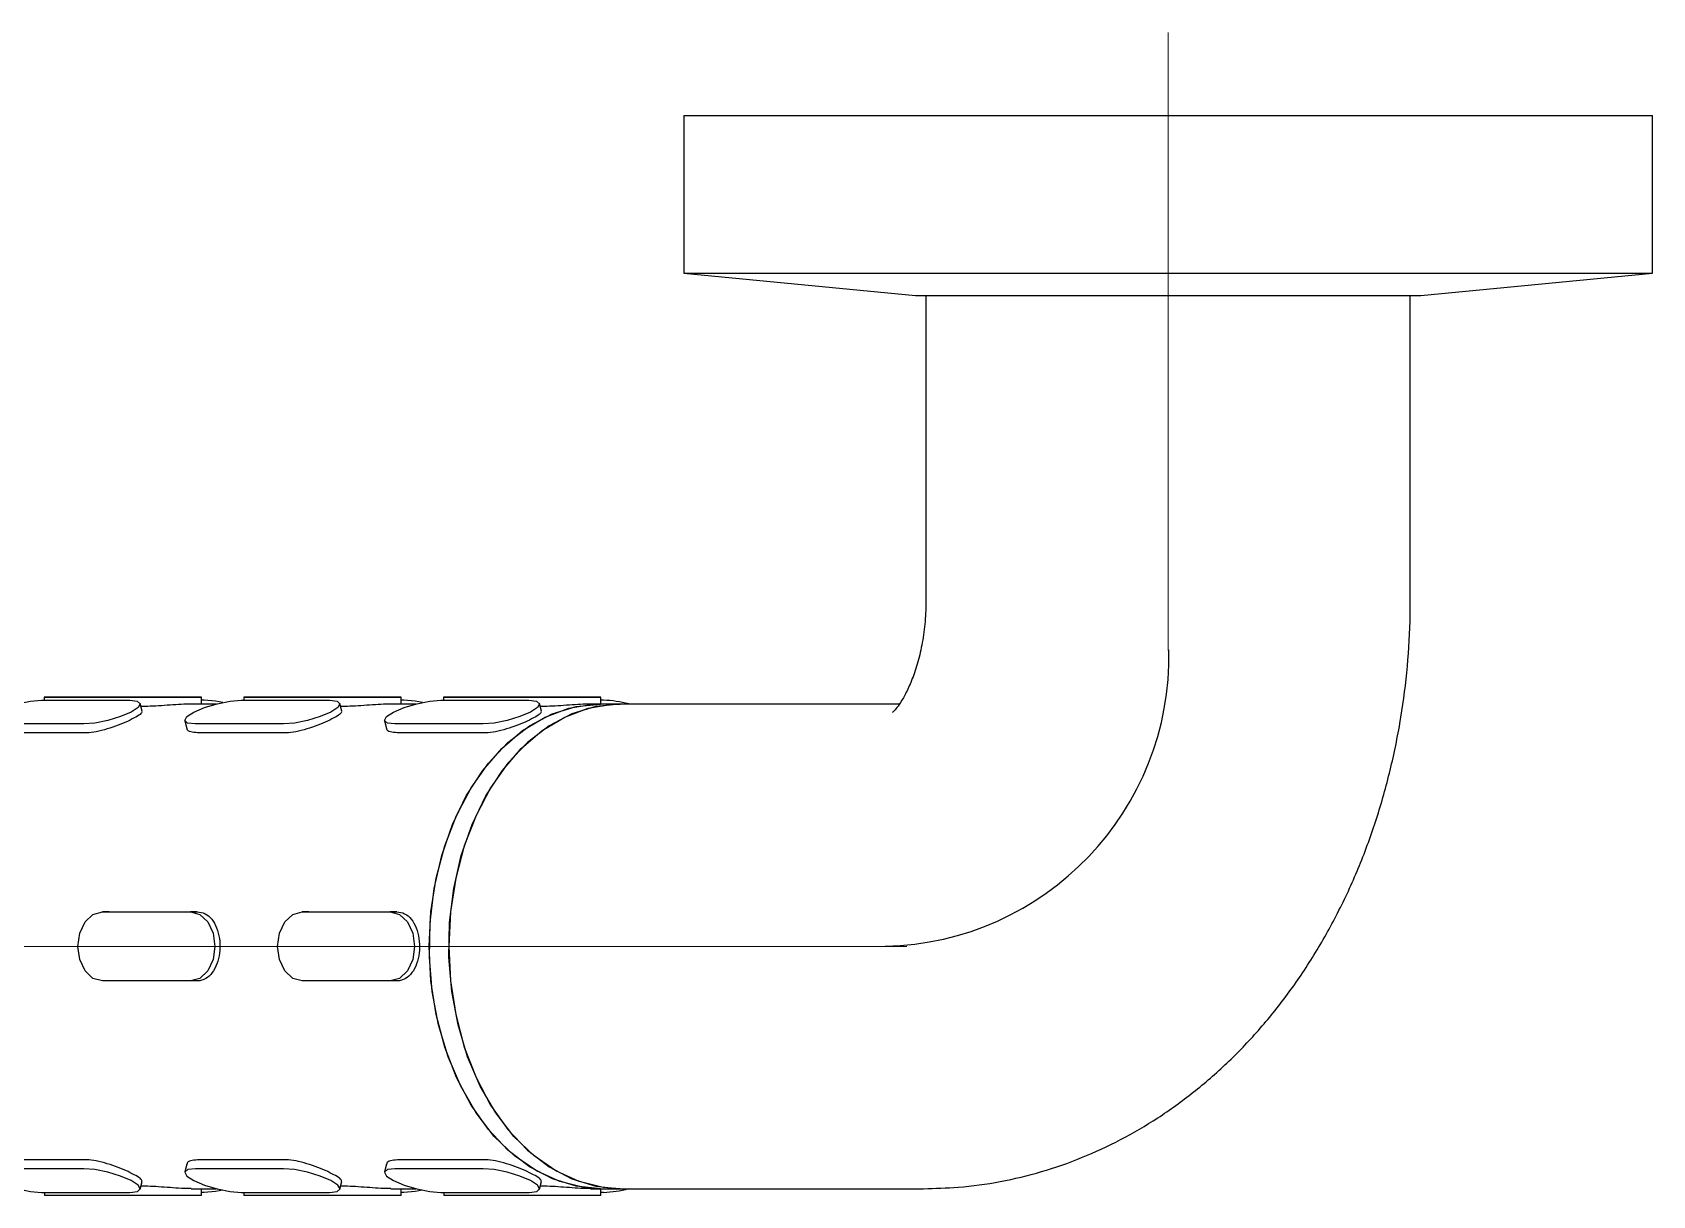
# Model space of a CAD drawing. Extents: x 0 to 2170, y 0 to 1590.
# Drawn here: x 1015.4 to 1132.5, y 1186.9 to 1270.9 of the extents above; entities that cross this region are included whole.
import ezdxf

# ---------------------------------------------------------------- set-up
doc = ezdxf.new("R2010")
doc.units = 0
doc.header["$LTSCALE"] = 10
doc.header["$MEASUREMENT"] = 0
doc.linetypes.add('CENTERX2', pattern=[20.32, 12.7, -2.54, 2.54, -2.54])
doc.layers.get('0').update_dxf_attribs({"linetype": 'CONTINUOUS'})
doc.layers.add('中心线层', color=1, linetype='CENTERX2', lineweight=25)

msp = doc.modelspace()

# ---------------------------------------------------------------- linework, layer by layer
at = {"color": 7, "linetype": 'Continuous', "lineweight": 25}
for p, q in [((1062.45, 1264.93), (1062.45, 1253.55)), ((1062.45, 1264.93), (1132.45, 1264.93)), ((1132.45, 1253.55), (1132.45, 1264.93)), ((1062.45, 1253.55), (1079.2, 1251.93)), ((1062.45, 1253.55), (1132.45, 1253.55)), ((1115.7, 1251.93), (1132.45, 1253.55)), ((1079.2, 1251.93), (1081.38, 1251.93)), ((1079.95, 1251.93), (1079.95, 1229.93)), ((1081.38, 1251.93), (1115.7, 1251.93)), ((1114.95, 1229.93), (1114.95, 1251.93)), ((1016.06, 1222.7), (1022.42, 1222.7)), ((1016.25, 1222.93), (1016.25, 1222.7)), ((1023.35, 1222.93), (1016.98, 1222.93)), ((1020.52, 1222.93), (1026.88, 1222.93)), ((1023.33, 1221.91), (1023.18, 1222.47)), ((1023.35, 1222.25), (1023.24, 1222.25)), ((1028.68, 1222.43), (1026.86, 1222.43)), ((1027.62, 1222.43), (1027.62, 1222.93)), ((1027.81, 1222.7), (1027.62, 1222.7)), ((1030.48, 1222.7), (1036.85, 1222.7)), ((1030.68, 1222.93), (1030.68, 1222.7)), ((1037.77, 1222.93), (1031.41, 1222.93)), ((1034.94, 1222.93), (1041.31, 1222.93)), ((1037.75, 1221.91), (1037.61, 1222.47)), ((1037.77, 1222.25), (1037.66, 1222.25)), ((1043.1, 1222.43), (1041.29, 1222.43)), ((1042.04, 1222.43), (1042.04, 1222.93)), ((1042.23, 1222.7), (1042.04, 1222.7)), ((1044.91, 1222.7), (1051.27, 1222.7)), ((1045.1, 1222.93), (1045.1, 1222.7)), ((1052.2, 1222.93), (1045.83, 1222.93)), ((1049.37, 1222.93), (1055.73, 1222.93)), ((1052.18, 1221.91), (1052.03, 1222.47)), ((1052.2, 1222.25), (1052.09, 1222.25)), ((1056.44, 1222.43), (1055.71, 1222.43)), ((1057.86, 1222.43), (1056.44, 1222.43)), ((1056.47, 1222.43), (1056.47, 1222.93)), ((1056.66, 1222.7), (1056.47, 1222.7)), ((1078.03, 1222.43), (1057.86, 1222.43)), ((1019.1, 1220.99), (1012.74, 1220.99)), ((1026.4, 1221.22), (1026.55, 1220.66)), ((1033.53, 1220.99), (1027.16, 1220.99)), ((1040.83, 1221.22), (1040.97, 1220.66)), ((1047.95, 1220.99), (1041.59, 1220.99)), ((1019.27, 1220.35), (1012.9, 1220.35)), ((1033.69, 1220.35), (1027.33, 1220.35)), ((1048.12, 1220.35), (1041.75, 1220.35)), ((1020.45, 1207.43), (1026.81, 1207.43)), ((1020.93, 1207.43), (1020.45, 1207.43)), ((1020.93, 1207.43), (1027.3, 1207.43)), ((1027.3, 1207.43), (1026.81, 1207.43)), ((1034.88, 1207.43), (1041.24, 1207.43)), ((1035.36, 1207.43), (1034.88, 1207.43)), ((1035.36, 1207.43), (1041.72, 1207.43)), ((1041.72, 1207.43), (1041.24, 1207.43)), ((1026.82, 1202.43), (1020.45, 1202.43)), ((1027.3, 1202.43), (1026.82, 1202.43)), ((1041.24, 1202.43), (1034.88, 1202.43)), ((1041.72, 1202.43), (1041.24, 1202.43)), ((1019.27, 1189.51), (1012.91, 1189.51)), ((1033.69, 1189.51), (1027.33, 1189.51)), ((1048.12, 1189.51), (1041.76, 1189.51)), ((1019.11, 1188.87), (1012.74, 1188.87)), ((1026.55, 1189.2), (1026.41, 1188.64)), ((1033.53, 1188.87), (1027.17, 1188.87)), ((1040.98, 1189.2), (1040.83, 1188.64)), ((1047.96, 1188.87), (1041.59, 1188.87)), ((1016.06, 1187.16), (1022.43, 1187.16)), ((1016.26, 1187.16), (1016.26, 1186.93)), ((1023.19, 1187.39), (1023.33, 1187.95)), ((1023.35, 1187.61), (1023.24, 1187.61)), ((1026.86, 1187.43), (1028.67, 1187.43)), ((1027.62, 1186.93), (1027.62, 1187.43)), ((1027.81, 1187.16), (1027.62, 1187.16)), ((1030.49, 1187.16), (1036.85, 1187.16)), ((1030.68, 1187.16), (1030.68, 1186.93)), ((1037.61, 1187.39), (1037.76, 1187.95)), ((1037.78, 1187.61), (1037.67, 1187.61)), ((1041.29, 1187.43), (1043.1, 1187.43)), ((1042.04, 1186.93), (1042.04, 1187.43)), ((1042.24, 1187.16), (1042.04, 1187.16)), ((1044.91, 1187.16), (1051.28, 1187.16)), ((1045.11, 1187.16), (1045.11, 1186.93)), ((1052.04, 1187.39), (1052.18, 1187.95)), ((1052.2, 1187.61), (1052.09, 1187.61)), ((1055.71, 1187.43), (1056.44, 1187.43)), ((1056.44, 1187.43), (1057.86, 1187.43)), ((1056.47, 1186.93), (1056.47, 1187.43)), ((1056.66, 1187.16), (1056.47, 1187.16)), ((1057.86, 1187.43), (1079.78, 1187.43)), ((1023.35, 1186.93), (1016.99, 1186.93)), ((1037.78, 1186.93), (1031.41, 1186.93)), ((1052.2, 1186.93), (1045.84, 1186.93))]:
    msp.add_line(p, q, dxfattribs=at)
at = {"color": 7, "linetype": 'Continuous', "lineweight": 25, "flags": 128}
for points in [[(1012.74, 1220.99), (1012.19, 1221.06), (1011.97, 1221.24), (1012.13, 1221.52), (1012.63, 1221.85), (1013.4, 1222.17), (1014.32, 1222.45), (1015.26, 1222.64), (1016.06, 1222.7)], [(1016.98, 1222.93), (1016.44, 1222.93), (1016.25, 1222.93), (1016.44, 1222.93), (1016.98, 1222.93), (1017.79, 1222.93), (1018.75, 1222.93), (1019.71, 1222.93), (1020.52, 1222.93)], [(1022.42, 1222.7), (1022.97, 1222.64), (1023.19, 1222.45), (1023.03, 1222.17), (1022.53, 1221.85), (1021.76, 1221.52), (1020.84, 1221.24), (1019.9, 1221.06), (1019.1, 1220.99)], [(1026.88, 1222.93), (1027.43, 1222.93), (1027.62, 1222.93), (1027.43, 1222.93), (1026.88, 1222.93), (1026.07, 1222.93), (1025.12, 1222.93), (1024.16, 1222.93), (1023.35, 1222.93)], [(1027.16, 1220.99), (1026.61, 1221.06), (1026.4, 1221.24), (1026.55, 1221.52), (1027.06, 1221.85), (1027.83, 1222.17), (1028.75, 1222.45), (1029.68, 1222.64), (1030.48, 1222.7)], [(1029.15, 1222.54), (1028.61, 1222.64), (1027.81, 1222.7)], [(1031.41, 1222.93), (1030.87, 1222.93), (1030.68, 1222.93), (1030.87, 1222.93), (1031.41, 1222.93), (1032.22, 1222.93), (1033.18, 1222.93), (1034.13, 1222.93), (1034.94, 1222.93)], [(1036.85, 1222.7), (1037.4, 1222.64), (1037.61, 1222.45), (1037.46, 1222.17), (1036.96, 1221.85), (1036.19, 1221.52), (1035.26, 1221.24), (1034.33, 1221.06), (1033.53, 1220.99)], [(1041.31, 1222.93), (1041.85, 1222.93), (1042.04, 1222.93), (1041.85, 1222.93), (1041.31, 1222.93), (1040.5, 1222.93), (1039.54, 1222.93), (1038.58, 1222.93), (1037.77, 1222.93)], [(1041.59, 1220.99), (1041.04, 1221.06), (1040.82, 1221.24), (1040.98, 1221.52), (1041.48, 1221.85), (1042.25, 1222.17), (1043.17, 1222.45), (1044.11, 1222.64), (1044.91, 1222.7)], [(1043.57, 1222.54), (1043.04, 1222.64), (1042.23, 1222.7)], [(1056.44, 1187.43), (1054.68, 1187.61), (1052.96, 1188.14), (1051.3, 1189.01), (1049.75, 1190.21), (1048.34, 1191.7), (1047.09, 1193.47), (1046.03, 1195.47), (1045.19, 1197.66), (1044.57, 1200), (1044.19, 1202.44), (1044.07, 1204.93), (1044.19, 1207.42), (1044.57, 1209.86), (1045.19, 1212.2), (1046.03, 1214.39), (1047.09, 1216.39), (1048.34, 1218.16), (1049.75, 1219.65), (1051.3, 1220.85), (1052.95, 1221.72), (1054.68, 1222.25), (1056.44, 1222.43), (1056.44, 1222.43)], [(1056.44, 1187.43), (1055.23, 1187.52), (1053.49, 1187.94), (1051.81, 1188.71), (1050.22, 1189.8), (1048.76, 1191.21), (1047.46, 1192.9), (1046.34, 1194.83), (1045.43, 1196.96), (1044.74, 1199.26), (1044.28, 1201.67), (1044.08, 1204.15), (1044.13, 1206.65), (1044.43, 1209.11), (1044.97, 1211.49), (1045.75, 1213.73), (1046.74, 1215.79), (1047.93, 1217.64), (1049.3, 1219.22), (1050.81, 1220.51), (1052.43, 1221.49), (1054.14, 1222.13), (1055.89, 1222.42), (1056.44, 1222.43)], [(1045.83, 1222.93), (1045.29, 1222.93), (1045.1, 1222.93), (1045.29, 1222.93), (1045.83, 1222.93), (1046.64, 1222.93), (1047.6, 1222.93), (1048.56, 1222.93), (1049.37, 1222.93)], [(1057.86, 1222.43), (1056.1, 1222.25), (1054.37, 1221.72), (1052.72, 1220.85), (1051.17, 1219.65), (1049.75, 1218.16), (1048.5, 1216.39), (1047.45, 1214.39), (1046.6, 1212.2), (1045.98, 1209.86), (1045.61, 1207.42), (1045.48, 1204.93)], [(1057.86, 1187.43), (1056.64, 1187.52), (1054.9, 1187.94), (1053.22, 1188.71), (1051.64, 1189.8), (1050.18, 1191.21), (1048.87, 1192.9), (1047.75, 1194.83), (1046.84, 1196.96), (1046.15, 1199.26), (1045.7, 1201.67), (1045.49, 1204.15), (1045.54, 1206.65), (1045.84, 1209.11), (1046.38, 1211.49), (1047.16, 1213.73), (1048.15, 1215.79), (1049.35, 1217.64), (1050.71, 1219.22), (1052.22, 1220.51), (1053.85, 1221.49), (1055.55, 1222.13), (1057.31, 1222.42), (1057.86, 1222.43)], [(1051.27, 1222.7), (1051.82, 1222.64), (1052.04, 1222.45), (1051.88, 1222.17), (1051.38, 1221.85), (1050.61, 1221.52), (1049.69, 1221.24), (1048.75, 1221.06), (1047.95, 1220.99)], [(1055.73, 1222.93), (1056.28, 1222.93), (1056.47, 1222.93), (1056.28, 1222.93), (1055.73, 1222.93), (1054.92, 1222.93), (1053.97, 1222.93), (1053.01, 1222.93), (1052.2, 1222.93)], [(1020.45, 1202.43), (1019.77, 1202.62), (1019.2, 1203.16), (1018.82, 1203.97), (1018.68, 1204.93), (1018.82, 1205.89), (1019.2, 1206.7), (1019.77, 1207.24), (1020.45, 1207.43)], [(1026.81, 1207.43), (1027.49, 1207.24), (1028.06, 1206.7), (1028.45, 1205.89), (1028.58, 1204.93), (1028.45, 1203.97), (1028.07, 1203.16), (1027.49, 1202.62), (1026.82, 1202.43)], [(1034.88, 1202.43), (1034.2, 1202.62), (1033.63, 1203.16), (1033.24, 1203.97), (1033.11, 1204.93), (1033.24, 1205.89), (1033.63, 1206.7), (1034.2, 1207.24), (1034.88, 1207.43)], [(1041.24, 1207.43), (1041.92, 1207.24), (1042.49, 1206.7), (1042.87, 1205.89), (1043.01, 1204.93), (1042.87, 1203.97), (1042.49, 1203.16), (1041.92, 1202.62), (1041.24, 1202.43)], [(1045.48, 1204.93), (1045.61, 1202.44), (1045.98, 1200), (1046.6, 1197.66), (1047.45, 1195.47), (1048.5, 1193.47), (1049.75, 1191.71), (1051.17, 1190.21), (1052.72, 1189.01), (1054.37, 1188.14), (1056.1, 1187.61), (1057.86, 1187.43)], [(1012.74, 1188.87), (1012.19, 1188.81), (1011.98, 1188.62), (1012.13, 1188.34), (1012.63, 1188.02), (1013.41, 1187.69), (1014.33, 1187.41), (1015.26, 1187.23), (1016.06, 1187.16)], [(1022.43, 1187.16), (1022.98, 1187.23), (1023.19, 1187.41), (1023.04, 1187.69), (1022.53, 1188.02), (1021.76, 1188.34), (1020.84, 1188.62), (1019.91, 1188.81), (1019.11, 1188.87)], [(1027.17, 1188.87), (1026.62, 1188.81), (1026.4, 1188.62), (1026.56, 1188.34), (1027.06, 1188.02), (1027.83, 1187.69), (1028.75, 1187.41), (1029.69, 1187.23), (1030.49, 1187.16)], [(1036.85, 1187.16), (1037.4, 1187.23), (1037.62, 1187.41), (1037.46, 1187.69), (1036.96, 1188.02), (1036.19, 1188.34), (1035.27, 1188.62), (1034.33, 1188.81), (1033.53, 1188.87)], [(1041.59, 1188.87), (1041.04, 1188.81), (1040.83, 1188.62), (1040.98, 1188.34), (1041.48, 1188.02), (1042.26, 1187.69), (1043.18, 1187.41), (1044.11, 1187.23), (1044.91, 1187.16)], [(1051.28, 1187.16), (1051.83, 1187.23), (1052.04, 1187.41), (1051.89, 1187.69), (1051.38, 1188.02), (1050.61, 1188.34), (1049.69, 1188.62), (1048.76, 1188.81), (1047.96, 1188.87)], [(1029.15, 1187.32), (1028.61, 1187.23), (1027.81, 1187.16)], [(1043.57, 1187.32), (1043.04, 1187.23), (1042.24, 1187.16)], [(1016.99, 1186.93), (1016.45, 1186.93), (1016.26, 1186.93)], [(1027.62, 1186.93), (1027.43, 1186.93), (1026.89, 1186.93), (1026.08, 1186.93), (1025.12, 1186.93), (1024.16, 1186.93), (1023.35, 1186.93)], [(1031.41, 1186.93), (1030.87, 1186.93), (1030.68, 1186.93)], [(1042.04, 1186.93), (1041.85, 1186.93), (1041.31, 1186.93), (1040.5, 1186.93), (1039.54, 1186.93), (1038.59, 1186.93), (1037.78, 1186.93)], [(1045.84, 1186.93), (1045.3, 1186.93), (1045.11, 1186.93)], [(1056.47, 1186.93), (1056.28, 1186.93), (1055.74, 1186.93), (1054.93, 1186.93), (1053.97, 1186.93), (1053.01, 1186.93), (1052.2, 1186.93)]]:
    msp.add_lwpolyline(points, dxfattribs=at)
at = {"color": 7, "linetype": 'Continuous', "lineweight": 25}
for centre, radius, start, end in [((1056.36, 1214.47), 8.24, 75.137, 87.929), ((1056.36, 1195.38), 8.22, 272.0704, 284.8392)]:
    msp.add_arc(centre, radius, start, end, dxfattribs=at)
for points, knots in [([(1079.95, 1229.93), (1079.95, 1229.68), (1079.94, 1228.9), (1079.82, 1227.61), (1079.56, 1226.13), (1079.19, 1224.81), (1078.75, 1223.7), (1078.31, 1222.83), (1077.91, 1222.23), (1077.64, 1221.91), (1077.51, 1221.81), (1077.55, 1221.84), (1077.55, 1221.84)], [0, 0, 0, 0, 0.054188, 0.169928, 0.285544, 0.400644, 0.515419, 0.630678, 0.74763, 0.868318, 0.995754, 1, 1, 1, 1]), ([(1079.78, 1187.43), (1080.61, 1187.45), (1082.47, 1187.5), (1085.33, 1187.9), (1088.32, 1188.61), (1091.22, 1189.63), (1094.04, 1190.93), (1096.74, 1192.51), (1099.31, 1194.36), (1101.74, 1196.48), (1104.02, 1198.84), (1106.12, 1201.45), (1108.03, 1204.28), (1109.74, 1207.32), (1111.23, 1210.54), (1112.48, 1213.92), (1113.48, 1217.42), (1114.24, 1221.02), (1114.74, 1224.69), (1114.93, 1227.67), (1114.95, 1229.42), (1114.95, 1229.93)], [0, 0, 0, 0, 0.042253, 0.094037, 0.145723, 0.197486, 0.249501, 0.301928, 0.354914, 0.408574, 0.462982, 0.518156, 0.574056, 0.630588, 0.687623, 0.745018, 0.802647, 0.860407, 0.918242, 0.976145, 1, 1, 1, 1]), ([(1026.86, 1222.43), (1026.8, 1222.43), (1026.57, 1222.43), (1025.96, 1222.4), (1025.13, 1222.34), (1024.29, 1222.28), (1023.69, 1222.26), (1023.42, 1222.25), (1023.35, 1222.25)], [0, 0, 0, 0, 0.071625, 0.283821, 0.496766, 0.711605, 0.926565, 1, 1, 1, 1]), ([(1041.29, 1222.43), (1041.23, 1222.43), (1040.99, 1222.43), (1040.38, 1222.4), (1039.55, 1222.34), (1038.71, 1222.28), (1038.12, 1222.26), (1037.84, 1222.25), (1037.77, 1222.25)], [0, 0, 0, 0, 0.071625, 0.283821, 0.496766, 0.711605, 0.926565, 1, 1, 1, 1]), ([(1055.71, 1222.43), (1055.65, 1222.43), (1055.42, 1222.43), (1054.81, 1222.4), (1053.98, 1222.34), (1053.14, 1222.28), (1052.54, 1222.26), (1052.27, 1222.25), (1052.2, 1222.25)], [0, 0, 0, 0, 0.071625, 0.283821, 0.496766, 0.711605, 0.926565, 1, 1, 1, 1]), ([(1023.3, 1221.9), (1023.31, 1221.87), (1023.32, 1221.78), (1023.01, 1221.57), (1022.49, 1221.28), (1021.79, 1220.97), (1020.99, 1220.68), (1020.19, 1220.45), (1019.61, 1220.36), (1019.34, 1220.35), (1019.27, 1220.35)], [0, 0, 0, 0, 0.105974, 0.247729, 0.388511, 0.528277, 0.668537, 0.810044, 0.951631, 1, 1, 1, 1]), ([(1037.73, 1221.9), (1037.73, 1221.87), (1037.74, 1221.78), (1037.44, 1221.57), (1036.91, 1221.28), (1036.21, 1220.97), (1035.42, 1220.68), (1034.61, 1220.45), (1034.04, 1220.36), (1033.76, 1220.35), (1033.69, 1220.35)], [0, 0, 0, 0, 0.105974, 0.247729, 0.388511, 0.528277, 0.668537, 0.810044, 0.951631, 1, 1, 1, 1]), ([(1052.15, 1221.9), (1052.16, 1221.87), (1052.17, 1221.78), (1051.86, 1221.57), (1051.34, 1221.28), (1050.64, 1220.97), (1049.84, 1220.68), (1049.04, 1220.45), (1048.46, 1220.36), (1048.19, 1220.35), (1048.12, 1220.35)], [0, 0, 0, 0, 0.1059737, 0.2477293, 0.3885112, 0.528277, 0.668537, 0.8100443, 0.951631, 1, 1, 1, 1]), ([(1027.33, 1220.35), (1027.15, 1220.37), (1026.8, 1220.39), (1026.56, 1220.53), (1026.57, 1220.65), (1026.57, 1220.67)], [0, 0, 0, 0, 0.444341, 0.888572, 1, 1, 1, 1]), ([(1041.75, 1220.35), (1041.58, 1220.37), (1041.22, 1220.39), (1040.98, 1220.53), (1041, 1220.65), (1041, 1220.67)], [0, 0, 0, 0, 0.4443411, 0.8885719, 1, 1, 1, 1]), ([(1027.3, 1207.43), (1027.49, 1207.4), (1027.88, 1207.35), (1028.37, 1206.92), (1028.73, 1206.29), (1028.93, 1205.5), (1028.96, 1204.65), (1028.81, 1203.83), (1028.51, 1203.14), (1028.06, 1202.64), (1027.63, 1202.45), (1027.36, 1202.43), (1027.3, 1202.43)], [0, 0, 0, 0, 0.106623, 0.213219, 0.320502, 0.428242, 0.535242, 0.64147, 0.748074, 0.855626, 0.963237, 1, 1, 1, 1]), ([(1041.72, 1207.43), (1041.91, 1207.4), (1042.3, 1207.35), (1042.79, 1206.92), (1043.15, 1206.29), (1043.35, 1205.5), (1043.38, 1204.65), (1043.24, 1203.83), (1042.94, 1203.14), (1042.49, 1202.64), (1042.05, 1202.45), (1041.79, 1202.43), (1041.72, 1202.43)], [0, 0, 0, 0, 0.106623, 0.213219, 0.320502, 0.428242, 0.535242, 0.64147, 0.748074, 0.855626, 0.963237, 1, 1, 1, 1]), ([(1023.31, 1187.96), (1023.31, 1188), (1023.32, 1188.08), (1023.02, 1188.3), (1022.49, 1188.58), (1021.79, 1188.89), (1021, 1189.18), (1020.19, 1189.41), (1019.61, 1189.5), (1019.34, 1189.51), (1019.27, 1189.51)], [0, 0, 0, 0, 0.10595, 0.24771, 0.388495, 0.528265, 0.668528, 0.810039, 0.95163, 1, 1, 1, 1]), ([(1027.33, 1189.51), (1027.15, 1189.5), (1026.8, 1189.47), (1026.56, 1189.33), (1026.57, 1189.22), (1026.58, 1189.19)], [0, 0, 0, 0, 0.444304, 0.888498, 1, 1, 1, 1]), ([(1037.73, 1187.96), (1037.74, 1188), (1037.75, 1188.08), (1037.44, 1188.3), (1036.92, 1188.58), (1036.21, 1188.89), (1035.42, 1189.18), (1034.62, 1189.41), (1034.04, 1189.5), (1033.76, 1189.51), (1033.69, 1189.51)], [0, 0, 0, 0, 0.10595, 0.24771, 0.388495, 0.528265, 0.668528, 0.810039, 0.95163, 1, 1, 1, 1]), ([(1041.76, 1189.51), (1041.58, 1189.5), (1041.23, 1189.47), (1040.99, 1189.33), (1041, 1189.22), (1041, 1189.19)], [0, 0, 0, 0, 0.4443043, 0.8884983, 1, 1, 1, 1]), ([(1052.16, 1187.96), (1052.16, 1188), (1052.17, 1188.08), (1051.87, 1188.3), (1051.34, 1188.58), (1050.64, 1188.89), (1049.85, 1189.18), (1049.04, 1189.41), (1048.46, 1189.5), (1048.19, 1189.51), (1048.12, 1189.51)], [0, 0, 0, 0, 0.10595, 0.24771, 0.388495, 0.528265, 0.668528, 0.810039, 0.95163, 1, 1, 1, 1]), ([(1026.86, 1187.44), (1026.8, 1187.44), (1026.57, 1187.43), (1025.96, 1187.46), (1025.13, 1187.52), (1024.29, 1187.58), (1023.7, 1187.61), (1023.42, 1187.61), (1023.35, 1187.61)], [0, 0, 0, 0, 0.070198, 0.28272, 0.495992, 0.711162, 0.926452, 1, 1, 1, 1]), ([(1041.29, 1187.44), (1041.23, 1187.44), (1040.99, 1187.43), (1040.39, 1187.46), (1039.56, 1187.52), (1038.72, 1187.58), (1038.12, 1187.61), (1037.85, 1187.61), (1037.78, 1187.61)], [0, 0, 0, 0, 0.070198, 0.28272, 0.495992, 0.711162, 0.926452, 1, 1, 1, 1]), ([(1055.71, 1187.44), (1055.65, 1187.44), (1055.42, 1187.43), (1054.81, 1187.46), (1053.98, 1187.52), (1053.14, 1187.58), (1052.55, 1187.61), (1052.27, 1187.61), (1052.2, 1187.61)], [0, 0, 0, 0, 0.070198, 0.28272, 0.495992, 0.711162, 0.926452, 1, 1, 1, 1])]:
    msp.add_open_spline(points, degree=3, knots=knots, dxfattribs=at)
at = {"layer": '中心线层', "linetype": 'CENTERX2', "lineweight": 18}
for p, q in [((1097.45, 1270.93), (1097.45, 1226.29)), ((346.72, 1204.93), (1078.56, 1204.93)), ((1073.2, 1204.93), (1047.86, 1204.93))]:
    msp.add_line(p, q, dxfattribs=at)
at = {"layer": '中心线层', "linetype": 'CENTERX2'}
msp.add_arc((1076.55, 1225.89), 20.96, 271.2558, 1.2558, dxfattribs=at)

doc.saveas('drawing.dxf')
